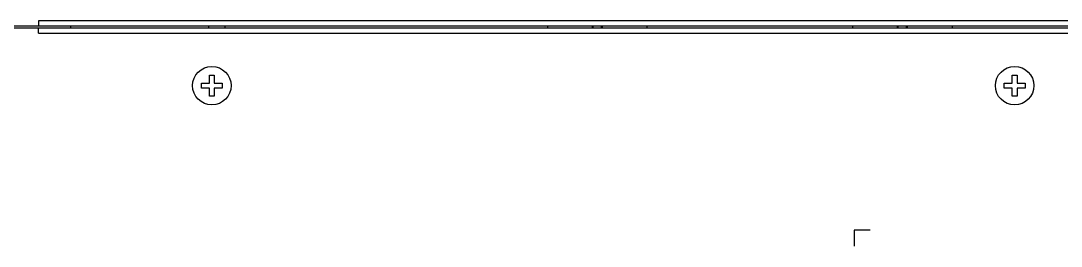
# Model space of a CAD drawing. Header units: millimetres. Extents: x -3 to 101, y -1 to 128.
# Drawn here: x 35.59 to 67.99, y 51.6 to 58.62 of the extents above; entities that cross this region are included whole.
import ezdxf

# ---------------------------------------------------------------- set-up
doc = ezdxf.new("R2010")
doc.units = ezdxf.units.MM

msp = doc.modelspace()

# ---------------------------------------------------------------- linework, layer by layer
for p, q in [((99.14, 58.45), (33.94, 58.45)), ((33.94, 58.4), (99.14, 58.4)), ((36.14, 58.62), (36.14, 58.45)), ((97.64, 58.62), (36.14, 58.62)), ((36.14, 58.23), (36.14, 58.4)), ((37.14, 58.45), (37.14, 58.4)), ((41.44, 58.45), (41.44, 58.4)), ((41.94, 58.45), (41.94, 58.4)), ((51.99, 58.45), (51.99, 58.4)), ((53.39, 58.4), (53.39, 58.45)), ((53.414, 58.4), (53.414, 58.45)), ((53.666, 58.45), (53.666, 58.4)), ((53.69, 58.45), (53.69, 58.4)), ((55.09, 58.45), (55.09, 58.4)), ((61.49, 58.45), (61.49, 58.4)), ((62.89, 58.4), (62.89, 58.45)), ((62.914, 58.4), (62.914, 58.45)), ((63.166, 58.45), (63.166, 58.4)), ((63.19, 58.45), (63.19, 58.4)), ((64.59, 58.45), (64.59, 58.4)), ((36.14, 58.23), (97.64, 58.23)), ((41.465, 56.675), (41.465, 56.925)), ((41.465, 56.925), (41.615, 56.925)), ((41.615, 56.925), (41.615, 56.675)), ((66.465, 56.925), (66.615, 56.925)), ((66.465, 56.675), (66.465, 56.925)), ((66.615, 56.925), (66.615, 56.675)), ((41.215, 56.525), (41.215, 56.675)), ((41.215, 56.675), (41.465, 56.675)), ((41.465, 56.525), (41.215, 56.525)), ((41.465, 56.275), (41.465, 56.525)), ((41.615, 56.675), (41.865, 56.675)), ((41.615, 56.525), (41.615, 56.275)), ((41.865, 56.525), (41.615, 56.525)), ((41.865, 56.675), (41.865, 56.525)), ((66.215, 56.675), (66.465, 56.675)), ((66.215, 56.525), (66.215, 56.675)), ((66.465, 56.525), (66.215, 56.525)), ((66.465, 56.275), (66.465, 56.525)), ((66.615, 56.675), (66.865, 56.675)), ((66.865, 56.525), (66.615, 56.525)), ((66.615, 56.525), (66.615, 56.275)), ((66.865, 56.675), (66.865, 56.525)), ((41.615, 56.275), (41.465, 56.275)), ((66.615, 56.275), (66.465, 56.275)), ((62.04, 52.1), (61.54, 52.1)), ((61.54, 52.1), (61.54, 51.6))]:
    msp.add_line(p, q)
for centre in [(41.54, 56.6), (66.54, 56.6)]:
    msp.add_circle(centre, 0.6)

doc.saveas('drawing.dxf')
